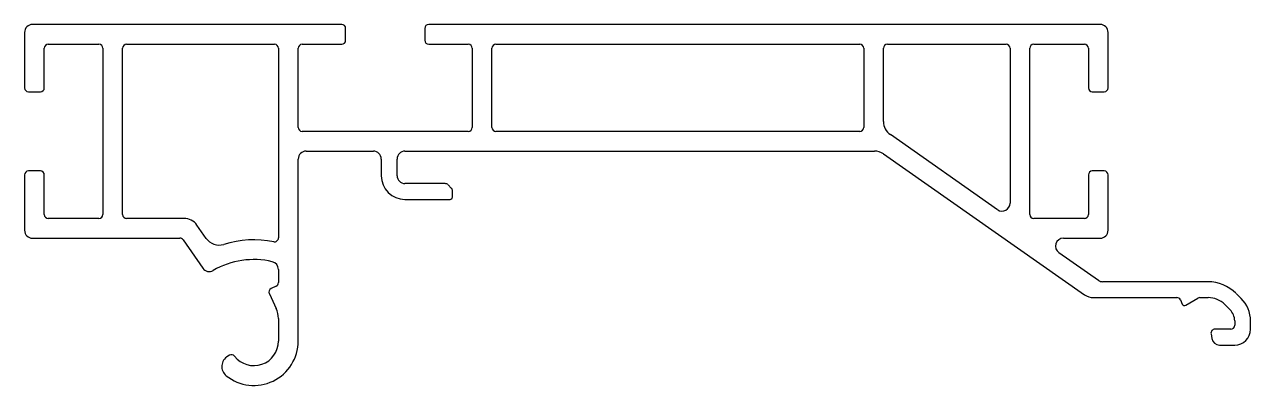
# Model space of a CAD drawing. Extents: x 1478 to 1633, y 1733 to 1779.
import ezdxf

# ---------------------------------------------------------------- set-up
doc = ezdxf.new("R2010")
doc.units = 0
doc.layers.get('0').update_dxf_attribs({"linetype": 'CONTINUOUS'})

msp = doc.modelspace()

# ---------------------------------------------------------------- linework, layer by layer
for p, q in [((1518.22, 1778.74), (1479.12, 1778.74)), ((1518.72, 1776.74), (1518.72, 1778.24)), ((1528.72, 1778.24), (1528.72, 1776.74)), ((1614.12, 1778.74), (1529.22, 1778.74)), ((1478.12, 1777.74), (1478.12, 1770.74)), ((1615.12, 1770.74), (1615.12, 1777.74)), ((1480.62, 1770.74), (1480.62, 1775.74)), ((1481.12, 1776.24), (1487.52, 1776.24)), ((1488.02, 1775.74), (1488.02, 1754.74)), ((1490.52, 1754.74), (1490.52, 1775.74)), ((1491.02, 1776.24), (1509.72, 1776.24)), ((1510.22, 1775.74), (1510.22, 1751.78)), ((1512.72, 1765.74), (1512.72, 1775.74)), ((1513.22, 1776.24), (1518.22, 1776.24)), ((1529.22, 1776.24), (1534.22, 1776.24)), ((1534.72, 1775.74), (1534.72, 1765.74)), ((1537.22, 1765.74), (1537.22, 1775.74)), ((1537.72, 1776.24), (1583.72, 1776.24)), ((1584.22, 1775.74), (1584.22, 1765.74)), ((1586.72, 1766.48), (1586.72, 1775.74)), ((1587.22, 1776.24), (1602.22, 1776.24)), ((1602.72, 1775.74), (1602.72, 1756.16)), ((1605.22, 1754.74), (1605.22, 1775.74)), ((1605.72, 1776.24), (1612.12, 1776.24)), ((1612.62, 1775.74), (1612.62, 1770.74)), ((1478.62, 1770.24), (1480.12, 1770.24)), ((1613.12, 1770.24), (1614.62, 1770.24)), ((1534.22, 1765.24), (1513.22, 1765.24)), ((1583.72, 1765.24), (1537.72, 1765.24)), ((1601.15, 1755.33), (1587.59, 1764.83)), ((1513.72, 1762.74), (1522.22, 1762.74)), ((1526.22, 1762.74), (1585.59, 1762.74)), ((1586.72, 1762.39), (1612.14, 1744.59)), ((1512.72, 1738.75), (1512.72, 1761.74)), ((1523.22, 1761.74), (1523.22, 1759.64)), ((1525.22, 1759.64), (1525.22, 1761.74)), ((1478.12, 1759.74), (1478.12, 1752.74)), ((1480.12, 1760.24), (1478.62, 1760.24)), ((1480.62, 1754.74), (1480.62, 1759.74)), ((1612.62, 1759.74), (1612.62, 1754.74)), ((1614.62, 1760.24), (1613.12, 1760.24)), ((1615.12, 1752.74), (1615.12, 1759.74)), ((1531.3, 1758.64), (1526.22, 1758.64)), ((1532.07, 1758.08), (1531.66, 1758.49)), ((1532.22, 1756.94), (1532.22, 1757.72)), ((1526.22, 1756.64), (1531.92, 1756.64)), ((1487.52, 1754.24), (1481.12, 1754.24)), ((1498.28, 1754.24), (1491.02, 1754.24)), ((1501.08, 1751.72), (1499.91, 1753.38)), ((1612.12, 1754.24), (1605.72, 1754.24)), ((1479.12, 1751.74), (1497.75, 1751.74)), ((1498.16, 1751.52), (1498.16, 1751.52)), ((1498.16, 1751.52), (1500.67, 1747.95)), ((1501.08, 1751.72), (1501.08, 1751.72)), ((1609.46, 1751.74), (1614.12, 1751.74)), ((1613.89, 1746.41), (1608.89, 1749.91)), ((1510.22, 1747.8), (1510.22, 1746.13)), ((1509.93, 1745.68), (1509.3, 1745.39)), ((1627.75, 1746.24), (1614.46, 1746.24)), ((1509.07, 1744.72), (1509.93, 1742.86)), ((1613.27, 1744.24), (1623.8, 1744.24)), ((1624.25, 1743.95), (1624.25, 1743.95)), ((1624.25, 1743.95), (1624.5, 1743.41)), ((1624.93, 1743.28), (1626.47, 1744.17)), ((1626.72, 1744.24), (1627.75, 1744.24)), ((1631.93, 1744.13), (1631.29, 1744.77)), ((1629.88, 1743.36), (1629.87, 1743.36)), ((1629.87, 1743.36), (1630.52, 1742.72)), ((1510.22, 1741.59), (1510.22, 1738.75)), ((1631.12, 1741.29), (1631.12, 1740.74)), ((1633.12, 1740.24), (1633.12, 1741.29)), ((1628.13, 1739.65), (1628.23, 1739.06)), ((1630.62, 1740.24), (1628.62, 1740.24)), ((1629.21, 1738.24), (1631.12, 1738.24)), ((1504.03, 1736.95), (1503.81, 1736.83))]:
    msp.add_line(p, q)
for centre, radius, start, end in [((1479.12, 1777.74), 1, 90, 180), ((1518.22, 1778.24), 0.5, 0, 90), ((1529.22, 1778.24), 0.5, 90, 180), ((1614.12, 1777.74), 1, 0, 90), ((1518.22, 1776.74), 0.5, 270, 360), ((1529.22, 1776.74), 0.5, 180, 270), ((1481.12, 1775.74), 0.5, 90, 180), ((1487.52, 1775.74), 0.5, 0, 90), ((1491.02, 1775.74), 0.5, 90, 180), ((1509.72, 1775.74), 0.5, 0, 90), ((1513.22, 1775.74), 0.5, 90, 180), ((1534.22, 1775.74), 0.5, 0, 90), ((1537.72, 1775.74), 0.5, 90, 180), ((1583.72, 1775.74), 0.5, 0, 90), ((1587.22, 1775.74), 0.5, 90, 180), ((1602.22, 1775.74), 0.5, 0, 90), ((1605.72, 1775.74), 0.5, 90, 180), ((1612.12, 1775.74), 0.5, 0, 90), ((1478.62, 1770.74), 0.5, 180, 270), ((1480.12, 1770.74), 0.5, 270, 360), ((1613.12, 1770.74), 0.5, 180, 270), ((1614.62, 1770.74), 0.5, 270, 360), ((1513.22, 1765.74), 0.5, 180, 270), ((1534.22, 1765.74), 0.5, 270, 0), ((1537.72, 1765.74), 0.5, 180, 270), ((1583.72, 1765.74), 0.5, 270, 0), ((1588.72, 1766.48), 2, 180, 235.5643), ((1513.72, 1761.74), 1, 90, 180), ((1522.22, 1761.74), 1, 0, 90), ((1526.22, 1761.74), 1, 90, 180), ((1585.59, 1760.74), 2, 55.6588, 90), ((1478.62, 1759.74), 0.5, 90, 180), ((1480.12, 1759.74), 0.5, 0, 90), ((1526.22, 1759.64), 3, 180, 270), ((1526.22, 1759.64), 1, 180, 270), ((1613.12, 1759.74), 0.5, 90, 180), ((1614.62, 1759.74), 0.5, 0, 90), ((1531.3, 1758.14), 0.5, 44.9916, 90), ((1531.72, 1757.72), 0.5, 0, 45.3584), ((1531.92, 1756.94), 0.3, 270, 0.5169), ((1601.72, 1756.16), 1, 235.6583, 0), ((1481.12, 1754.74), 0.5, 180, 270), ((1487.52, 1754.74), 0.5, 270, 0), ((1491.02, 1754.74), 0.5, 180, 270), ((1605.72, 1754.74), 0.5, 180, 270), ((1612.12, 1754.74), 0.5, 270, 0), ((1498.28, 1752.24), 2, 34.9991, 90), ((1479.12, 1752.74), 1, 180, 270), ((1497.75, 1751.24), 0.5, 35.0004, 90), ((1502.72, 1752.87), 2, 214.9991, 287.2986), ((1507.12, 1738.74), 12.8, 78.7264, 107.2982), ((1509.72, 1751.78), 0.5, 258.7255, 0.0072), ((1609.46, 1750.74), 1, 90, 235.4514), ((1614.12, 1752.74), 1, 270, 0), ((1507.12, 1738.74), 10.3, 76.9722, 119.9229), ((1509.22, 1747.8), 1, 0, 77.1799), ((1501.48, 1748.53), 1, 215.5779, 299.9228), ((1509.52, 1744.94), 0.5, 115.6286, 205.5677), ((1509.72, 1746.13), 0.5, 295.6286, 0), ((1614.46, 1747.24), 1, 235.6585, 270), ((1627.75, 1741.24), 5, 44.9947, 90), ((1613.27, 1746.24), 2, 235.5648, 270), ((1623.8, 1743.74), 0.5, 24.9902, 90), ((1626.72, 1743.74), 0.5, 90, 120.0004), ((1627.75, 1741.24), 3, 44.992, 90), ((1629.12, 1741.29), 4, 0, 45.2472), ((1507.22, 1741.59), 3, 0, 25.1013), ((1624.77, 1743.54), 0.3, 204.9902, 300.7276), ((1629.12, 1741.29), 2, 0, 45.6385), ((1630.62, 1740.74), 0.5, 270, 0), ((1628.62, 1739.74), 0.5, 90, 190.0066), ((1631.12, 1740.24), 2, 270, 0), ((1507.12, 1738.74), 5.6, 231.2495, 0.1692), ((1507.12, 1738.74), 3.1, 217.9526, 0.2274), ((1629.21, 1739.24), 1, 190.3324, 270), ((1504.56, 1735.53), 1.5, 120.0102, 230.6718), ((1504.28, 1736.52), 0.5, 38.1771, 120.0286)]:
    msp.add_arc(centre, radius, start, end)

doc.saveas('drawing.dxf')
